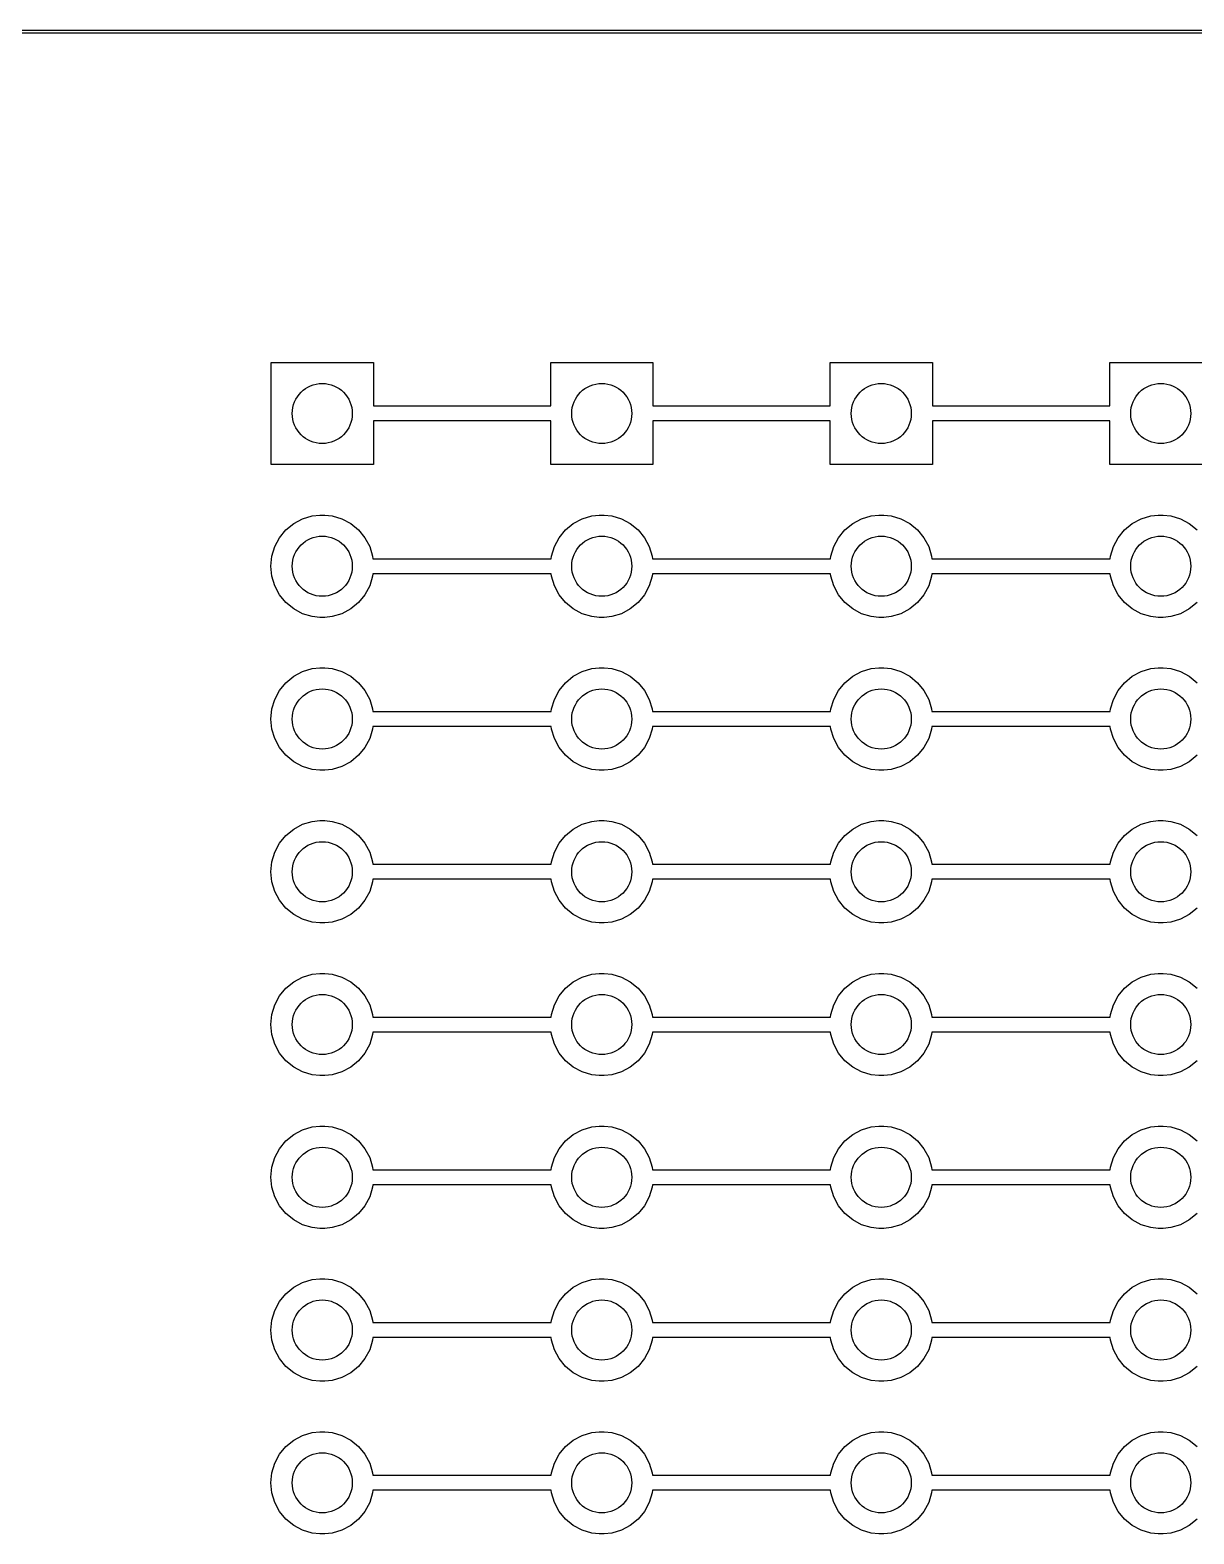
# Model space of a CAD drawing. Extents: x 47 to 146.1, y -90.2 to -39.3.
# Drawn here: x 108.17 to 127.53, y -64.35 to -39.34 of the extents above; entities that cross this region are included whole.
import ezdxf

# ---------------------------------------------------------------- set-up
doc = ezdxf.new("R2010")
doc.units = 0
doc.header["$MEASUREMENT"] = 0
doc.layers.add('BLACK', color=7, linetype='CONTINUOUS')

msp = doc.modelspace()

# ---------------------------------------------------------------- linework, layer by layer
at = {"layer": 'BLACK', "linetype": 'CONTINUOUS'}
for p, q in [((46.9912, -39.345), (146.049, -39.345)), ((146.025, -39.395), (47.015, -39.395)), ((112.18, -46.57), (112.18, -44.87)), ((112.18, -44.87), (113.88, -44.87)), ((113.88, -44.87), (113.88, -45.595)), ((116.83, -45.595), (116.83, -44.87)), ((116.83, -44.87), (118.53, -44.87)), ((118.53, -44.87), (118.53, -45.595)), ((121.48, -45.595), (121.48, -44.87)), ((121.48, -44.87), (123.18, -44.87)), ((123.18, -44.87), (123.18, -45.595)), ((126.13, -45.595), (126.13, -44.87)), ((126.13, -44.87), (127.83, -44.87)), ((113.88, -45.595), (116.83, -45.595)), ((118.53, -45.595), (121.48, -45.595)), ((123.18, -45.595), (126.13, -45.595)), ((116.83, -45.845), (113.88, -45.845)), ((113.88, -45.845), (113.88, -46.57)), ((116.83, -46.57), (116.83, -45.845)), ((121.48, -45.845), (118.53, -45.845)), ((118.53, -45.845), (118.53, -46.57)), ((121.48, -46.57), (121.48, -45.845)), ((126.13, -45.845), (123.18, -45.845)), ((123.18, -45.845), (123.18, -46.57)), ((126.13, -46.57), (126.13, -45.845)), ((113.88, -46.57), (112.18, -46.57)), ((118.53, -46.57), (116.83, -46.57)), ((123.18, -46.57), (121.48, -46.57)), ((127.83, -46.57), (126.13, -46.57)), ((112.555, -47.5498), (112.703, -47.4709)), ((112.703, -47.4709), (112.863, -47.4223)), ((112.863, -47.4223), (112.988, -47.41)), ((112.988, -47.41), (113.072, -47.41)), ((113.072, -47.41), (113.197, -47.4223)), ((113.197, -47.4223), (113.357, -47.4709)), ((113.357, -47.4709), (113.505, -47.5498)), ((117.205, -47.5498), (117.353, -47.4709)), ((117.353, -47.4709), (117.513, -47.4223)), ((117.513, -47.4223), (117.638, -47.41)), ((117.638, -47.41), (117.722, -47.41)), ((117.722, -47.41), (117.847, -47.4223)), ((117.847, -47.4223), (118.007, -47.4709)), ((118.007, -47.4709), (118.155, -47.5498)), ((121.855, -47.5498), (122.003, -47.4709)), ((122.003, -47.4709), (122.163, -47.4223)), ((122.163, -47.4223), (122.288, -47.41)), ((122.288, -47.41), (122.372, -47.41)), ((122.372, -47.41), (122.497, -47.4223)), ((122.497, -47.4223), (122.657, -47.4709)), ((122.657, -47.4709), (122.805, -47.5498)), ((126.505, -47.5498), (126.653, -47.4709)), ((126.653, -47.4709), (126.813, -47.4223)), ((126.813, -47.4223), (126.938, -47.41)), ((126.938, -47.41), (127.022, -47.41)), ((127.022, -47.41), (127.147, -47.4223)), ((127.147, -47.4223), (127.307, -47.4709)), ((127.307, -47.4709), (127.455, -47.5498)), ((112.32, -47.7855), (112.426, -47.6561)), ((112.426, -47.6561), (112.555, -47.5498)), ((113.505, -47.5498), (113.634, -47.6561)), ((113.634, -47.6561), (113.74, -47.7855)), ((116.97, -47.7855), (117.076, -47.6561)), ((117.076, -47.6561), (117.205, -47.5498)), ((118.155, -47.5498), (118.284, -47.6561)), ((118.284, -47.6561), (118.39, -47.7855)), ((121.62, -47.7855), (121.726, -47.6561)), ((121.726, -47.6561), (121.855, -47.5498)), ((122.805, -47.5498), (122.934, -47.6561)), ((122.934, -47.6561), (123.04, -47.7855)), ((126.27, -47.7855), (126.376, -47.6561)), ((126.376, -47.6561), (126.505, -47.5498)), ((127.455, -47.5498), (127.584, -47.6561)), ((112.192, -48.0934), (112.241, -47.9331)), ((112.241, -47.9331), (112.32, -47.7855)), ((113.74, -47.7855), (113.819, -47.9331)), ((113.819, -47.9331), (113.868, -48.0934)), ((116.842, -48.0934), (116.891, -47.9331)), ((116.891, -47.9331), (116.97, -47.7855)), ((118.39, -47.7855), (118.469, -47.9331)), ((118.469, -47.9331), (118.518, -48.0934)), ((121.492, -48.0934), (121.541, -47.9331)), ((121.541, -47.9331), (121.62, -47.7855)), ((123.04, -47.7855), (123.119, -47.9331)), ((123.119, -47.9331), (123.168, -48.0934)), ((126.142, -48.0934), (126.191, -47.9331)), ((126.191, -47.9331), (126.27, -47.7855)), ((112.176, -48.26), (112.192, -48.0934)), ((113.868, -48.0934), (113.872, -48.135)), ((113.872, -48.135), (116.838, -48.135)), ((116.838, -48.135), (116.842, -48.0934)), ((118.518, -48.0934), (118.522, -48.135)), ((118.522, -48.135), (121.488, -48.135)), ((121.488, -48.135), (121.492, -48.0934)), ((123.168, -48.0934), (123.172, -48.135)), ((123.172, -48.135), (126.138, -48.135)), ((126.138, -48.135), (126.142, -48.0934)), ((112.192, -48.4266), (112.176, -48.26)), ((112.241, -48.5869), (112.192, -48.4266)), ((113.868, -48.4266), (113.819, -48.5869)), ((113.872, -48.385), (113.868, -48.4266)), ((116.838, -48.385), (113.872, -48.385)), ((116.842, -48.4266), (116.838, -48.385)), ((116.891, -48.5869), (116.842, -48.4266)), ((118.518, -48.4266), (118.469, -48.5869)), ((118.522, -48.385), (118.518, -48.4266)), ((121.488, -48.385), (118.522, -48.385)), ((121.492, -48.4266), (121.488, -48.385)), ((121.541, -48.5869), (121.492, -48.4266)), ((123.168, -48.4266), (123.119, -48.5869)), ((123.172, -48.385), (123.168, -48.4266)), ((126.138, -48.385), (123.172, -48.385)), ((126.142, -48.4266), (126.138, -48.385)), ((126.191, -48.5869), (126.142, -48.4266)), ((112.32, -48.7345), (112.241, -48.5869)), ((112.426, -48.8639), (112.32, -48.7345)), ((113.74, -48.7345), (113.634, -48.8639)), ((113.819, -48.5869), (113.74, -48.7345)), ((116.97, -48.7345), (116.891, -48.5869)), ((117.076, -48.8639), (116.97, -48.7345)), ((118.39, -48.7345), (118.284, -48.8639)), ((118.469, -48.5869), (118.39, -48.7345)), ((121.62, -48.7345), (121.541, -48.5869)), ((121.726, -48.8639), (121.62, -48.7345)), ((123.04, -48.7345), (122.934, -48.8639)), ((123.119, -48.5869), (123.04, -48.7345)), ((126.27, -48.7345), (126.191, -48.5869)), ((126.376, -48.8639), (126.27, -48.7345)), ((112.555, -48.9702), (112.426, -48.8639)), ((112.703, -49.0491), (112.555, -48.9702)), ((113.505, -48.9702), (113.357, -49.0491)), ((113.634, -48.8639), (113.505, -48.9702)), ((117.205, -48.9702), (117.076, -48.8639)), ((117.353, -49.0491), (117.205, -48.9702)), ((118.155, -48.9702), (118.007, -49.0491)), ((118.284, -48.8639), (118.155, -48.9702)), ((121.855, -48.9702), (121.726, -48.8639)), ((122.003, -49.0491), (121.855, -48.9702)), ((122.805, -48.9702), (122.657, -49.0491)), ((122.934, -48.8639), (122.805, -48.9702)), ((126.505, -48.9702), (126.376, -48.8639)), ((126.653, -49.0491), (126.505, -48.9702)), ((127.455, -48.9702), (127.307, -49.0491)), ((127.584, -48.8639), (127.455, -48.9702)), ((112.863, -49.0977), (112.703, -49.0491)), ((112.988, -49.11), (112.863, -49.0977)), ((113.072, -49.11), (112.988, -49.11)), ((113.197, -49.0977), (113.072, -49.11)), ((113.357, -49.0491), (113.197, -49.0977)), ((117.513, -49.0977), (117.353, -49.0491)), ((117.638, -49.11), (117.513, -49.0977)), ((117.722, -49.11), (117.638, -49.11)), ((117.847, -49.0977), (117.722, -49.11)), ((118.007, -49.0491), (117.847, -49.0977)), ((122.163, -49.0977), (122.003, -49.0491)), ((122.288, -49.11), (122.163, -49.0977)), ((122.372, -49.11), (122.288, -49.11)), ((122.497, -49.0977), (122.372, -49.11)), ((122.657, -49.0491), (122.497, -49.0977)), ((126.813, -49.0977), (126.653, -49.0491)), ((126.938, -49.11), (126.813, -49.0977)), ((127.022, -49.11), (126.938, -49.11)), ((127.147, -49.0977), (127.022, -49.11)), ((127.307, -49.0491), (127.147, -49.0977)), ((112.703, -50.0109), (112.863, -49.9623)), ((112.863, -49.9623), (112.988, -49.95)), ((112.988, -49.95), (113.072, -49.95)), ((113.072, -49.95), (113.197, -49.9623)), ((113.197, -49.9623), (113.357, -50.0109)), ((117.353, -50.0109), (117.513, -49.9623)), ((117.513, -49.9623), (117.638, -49.95)), ((117.638, -49.95), (117.722, -49.95)), ((117.722, -49.95), (117.847, -49.9623)), ((117.847, -49.9623), (118.007, -50.0109)), ((122.003, -50.0109), (122.163, -49.9623)), ((122.163, -49.9623), (122.288, -49.95)), ((122.288, -49.95), (122.372, -49.95)), ((122.372, -49.95), (122.497, -49.9623)), ((122.497, -49.9623), (122.657, -50.0109)), ((126.653, -50.0109), (126.813, -49.9623)), ((126.813, -49.9623), (126.938, -49.95)), ((126.938, -49.95), (127.022, -49.95)), ((127.022, -49.95), (127.147, -49.9623)), ((127.147, -49.9623), (127.307, -50.0109)), ((112.32, -50.3255), (112.426, -50.1961)), ((112.426, -50.1961), (112.555, -50.0898)), ((112.555, -50.0898), (112.703, -50.0109)), ((113.357, -50.0109), (113.505, -50.0898)), ((113.505, -50.0898), (113.634, -50.1961)), ((113.634, -50.1961), (113.74, -50.3255)), ((116.97, -50.3255), (117.076, -50.1961)), ((117.076, -50.1961), (117.205, -50.0898)), ((117.205, -50.0898), (117.353, -50.0109)), ((118.007, -50.0109), (118.155, -50.0898)), ((118.155, -50.0898), (118.284, -50.1961)), ((118.284, -50.1961), (118.39, -50.3255)), ((121.62, -50.3255), (121.726, -50.1961)), ((121.726, -50.1961), (121.855, -50.0898)), ((121.855, -50.0898), (122.003, -50.0109)), ((122.657, -50.0109), (122.805, -50.0898)), ((122.805, -50.0898), (122.934, -50.1961)), ((122.934, -50.1961), (123.04, -50.3255)), ((126.27, -50.3255), (126.376, -50.1961)), ((126.376, -50.1961), (126.505, -50.0898)), ((126.505, -50.0898), (126.653, -50.0109)), ((127.307, -50.0109), (127.455, -50.0898)), ((127.455, -50.0898), (127.584, -50.1961)), ((112.192, -50.6334), (112.241, -50.4731)), ((112.241, -50.4731), (112.32, -50.3255)), ((113.74, -50.3255), (113.819, -50.4731)), ((113.819, -50.4731), (113.868, -50.6334)), ((116.842, -50.6334), (116.891, -50.4731)), ((116.891, -50.4731), (116.97, -50.3255)), ((118.39, -50.3255), (118.469, -50.4731)), ((118.469, -50.4731), (118.518, -50.6334)), ((121.492, -50.6334), (121.541, -50.4731)), ((121.541, -50.4731), (121.62, -50.3255)), ((123.04, -50.3255), (123.119, -50.4731)), ((123.119, -50.4731), (123.168, -50.6334)), ((126.142, -50.6334), (126.191, -50.4731)), ((126.191, -50.4731), (126.27, -50.3255)), ((112.176, -50.8), (112.192, -50.6334)), ((113.868, -50.6334), (113.872, -50.675)), ((113.872, -50.675), (116.838, -50.675)), ((116.838, -50.675), (116.842, -50.6334)), ((118.518, -50.6334), (118.522, -50.675)), ((118.522, -50.675), (121.488, -50.675)), ((121.488, -50.675), (121.492, -50.6334)), ((123.168, -50.6334), (123.172, -50.675)), ((123.172, -50.675), (126.138, -50.675)), ((126.138, -50.675), (126.142, -50.6334)), ((112.192, -50.9666), (112.176, -50.8)), ((112.241, -51.1269), (112.192, -50.9666)), ((113.868, -50.9666), (113.819, -51.1269)), ((113.872, -50.925), (113.868, -50.9666)), ((116.838, -50.925), (113.872, -50.925)), ((116.842, -50.9666), (116.838, -50.925)), ((116.891, -51.1269), (116.842, -50.9666)), ((118.518, -50.9666), (118.469, -51.1269)), ((118.522, -50.925), (118.518, -50.9666)), ((121.488, -50.925), (118.522, -50.925)), ((121.492, -50.9666), (121.488, -50.925)), ((121.541, -51.1269), (121.492, -50.9666)), ((123.168, -50.9666), (123.119, -51.1269)), ((123.172, -50.925), (123.168, -50.9666)), ((126.138, -50.925), (123.172, -50.925)), ((126.142, -50.9666), (126.138, -50.925)), ((126.191, -51.1269), (126.142, -50.9666)), ((112.32, -51.2745), (112.241, -51.1269)), ((113.819, -51.1269), (113.74, -51.2745)), ((116.97, -51.2745), (116.891, -51.1269)), ((118.469, -51.1269), (118.39, -51.2745)), ((121.62, -51.2745), (121.541, -51.1269)), ((123.119, -51.1269), (123.04, -51.2745)), ((126.27, -51.2745), (126.191, -51.1269)), ((112.426, -51.4039), (112.32, -51.2745)), ((112.555, -51.5102), (112.426, -51.4039)), ((112.703, -51.5891), (112.555, -51.5102)), ((113.505, -51.5102), (113.357, -51.5891)), ((113.634, -51.4039), (113.505, -51.5102)), ((113.74, -51.2745), (113.634, -51.4039)), ((117.076, -51.4039), (116.97, -51.2745)), ((117.205, -51.5102), (117.076, -51.4039)), ((117.353, -51.5891), (117.205, -51.5102)), ((118.155, -51.5102), (118.007, -51.5891)), ((118.284, -51.4039), (118.155, -51.5102)), ((118.39, -51.2745), (118.284, -51.4039)), ((121.726, -51.4039), (121.62, -51.2745)), ((121.855, -51.5102), (121.726, -51.4039)), ((122.003, -51.5891), (121.855, -51.5102)), ((122.805, -51.5102), (122.657, -51.5891)), ((122.934, -51.4039), (122.805, -51.5102)), ((123.04, -51.2745), (122.934, -51.4039)), ((126.376, -51.4039), (126.27, -51.2745)), ((126.505, -51.5102), (126.376, -51.4039)), ((126.653, -51.5891), (126.505, -51.5102)), ((127.455, -51.5102), (127.307, -51.5891)), ((127.584, -51.4039), (127.455, -51.5102)), ((112.863, -51.6377), (112.703, -51.5891)), ((112.988, -51.65), (112.863, -51.6377)), ((113.072, -51.65), (112.988, -51.65)), ((113.197, -51.6377), (113.072, -51.65)), ((113.357, -51.5891), (113.197, -51.6377)), ((117.513, -51.6377), (117.353, -51.5891)), ((117.638, -51.65), (117.513, -51.6377)), ((117.722, -51.65), (117.638, -51.65)), ((117.847, -51.6377), (117.722, -51.65)), ((118.007, -51.5891), (117.847, -51.6377)), ((122.163, -51.6377), (122.003, -51.5891)), ((122.288, -51.65), (122.163, -51.6377)), ((122.372, -51.65), (122.288, -51.65)), ((122.497, -51.6377), (122.372, -51.65)), ((122.657, -51.5891), (122.497, -51.6377)), ((126.813, -51.6377), (126.653, -51.5891)), ((126.938, -51.65), (126.813, -51.6377)), ((127.022, -51.65), (126.938, -51.65)), ((127.147, -51.6377), (127.022, -51.65)), ((127.307, -51.5891), (127.147, -51.6377)), ((112.703, -52.5509), (112.863, -52.5023)), ((112.863, -52.5023), (112.988, -52.49)), ((112.988, -52.49), (113.072, -52.49)), ((113.072, -52.49), (113.197, -52.5023)), ((113.197, -52.5023), (113.357, -52.5509)), ((117.353, -52.5509), (117.513, -52.5023)), ((117.513, -52.5023), (117.638, -52.49)), ((117.638, -52.49), (117.722, -52.49)), ((117.722, -52.49), (117.847, -52.5023)), ((117.847, -52.5023), (118.007, -52.5509)), ((122.003, -52.5509), (122.163, -52.5023)), ((122.163, -52.5023), (122.288, -52.49)), ((122.288, -52.49), (122.372, -52.49)), ((122.372, -52.49), (122.497, -52.5023)), ((122.497, -52.5023), (122.657, -52.5509)), ((126.653, -52.5509), (126.813, -52.5023)), ((126.813, -52.5023), (126.938, -52.49)), ((126.938, -52.49), (127.022, -52.49)), ((127.022, -52.49), (127.147, -52.5023)), ((127.147, -52.5023), (127.307, -52.5509)), ((112.32, -52.8655), (112.426, -52.7361)), ((112.426, -52.7361), (112.555, -52.6298)), ((112.555, -52.6298), (112.703, -52.5509)), ((113.357, -52.5509), (113.505, -52.6298)), ((113.505, -52.6298), (113.634, -52.7361)), ((113.634, -52.7361), (113.74, -52.8655)), ((116.97, -52.8655), (117.076, -52.7361)), ((117.076, -52.7361), (117.205, -52.6298)), ((117.205, -52.6298), (117.353, -52.5509)), ((118.007, -52.5509), (118.155, -52.6298)), ((118.155, -52.6298), (118.284, -52.7361)), ((118.284, -52.7361), (118.39, -52.8655)), ((121.62, -52.8655), (121.726, -52.7361)), ((121.726, -52.7361), (121.855, -52.6298)), ((121.855, -52.6298), (122.003, -52.5509)), ((122.657, -52.5509), (122.805, -52.6298)), ((122.805, -52.6298), (122.934, -52.7361)), ((122.934, -52.7361), (123.04, -52.8655)), ((126.27, -52.8655), (126.376, -52.7361)), ((126.376, -52.7361), (126.505, -52.6298)), ((126.505, -52.6298), (126.653, -52.5509)), ((127.307, -52.5509), (127.455, -52.6298)), ((127.455, -52.6298), (127.584, -52.7361)), ((112.241, -53.0131), (112.32, -52.8655)), ((113.74, -52.8655), (113.819, -53.0131)), ((116.891, -53.0131), (116.97, -52.8655)), ((118.39, -52.8655), (118.469, -53.0131)), ((121.541, -53.0131), (121.62, -52.8655)), ((123.04, -52.8655), (123.119, -53.0131)), ((126.191, -53.0131), (126.27, -52.8655)), ((112.176, -53.34), (112.192, -53.1734)), ((112.192, -53.1734), (112.241, -53.0131)), ((113.819, -53.0131), (113.868, -53.1734)), ((113.868, -53.1734), (113.872, -53.215)), ((113.872, -53.215), (116.838, -53.215)), ((116.838, -53.215), (116.842, -53.1734)), ((116.842, -53.1734), (116.891, -53.0131)), ((118.469, -53.0131), (118.518, -53.1734)), ((118.518, -53.1734), (118.522, -53.215)), ((118.522, -53.215), (121.488, -53.215)), ((121.488, -53.215), (121.492, -53.1734)), ((121.492, -53.1734), (121.541, -53.0131)), ((123.119, -53.0131), (123.168, -53.1734)), ((123.168, -53.1734), (123.172, -53.215)), ((123.172, -53.215), (126.138, -53.215)), ((126.138, -53.215), (126.142, -53.1734)), ((126.142, -53.1734), (126.191, -53.0131)), ((112.192, -53.5066), (112.176, -53.34)), ((112.241, -53.6669), (112.192, -53.5066)), ((113.868, -53.5066), (113.819, -53.6669)), ((113.872, -53.465), (113.868, -53.5066)), ((116.838, -53.465), (113.872, -53.465)), ((116.842, -53.5066), (116.838, -53.465)), ((116.891, -53.6669), (116.842, -53.5066)), ((118.518, -53.5066), (118.469, -53.6669)), ((118.522, -53.465), (118.518, -53.5066)), ((121.488, -53.465), (118.522, -53.465)), ((121.492, -53.5066), (121.488, -53.465)), ((121.541, -53.6669), (121.492, -53.5066)), ((123.168, -53.5066), (123.119, -53.6669)), ((123.172, -53.465), (123.168, -53.5066)), ((126.138, -53.465), (123.172, -53.465)), ((126.142, -53.5066), (126.138, -53.465)), ((126.191, -53.6669), (126.142, -53.5066)), ((112.32, -53.8145), (112.241, -53.6669)), ((113.819, -53.6669), (113.74, -53.8145)), ((116.97, -53.8145), (116.891, -53.6669)), ((118.469, -53.6669), (118.39, -53.8145)), ((121.62, -53.8145), (121.541, -53.6669)), ((123.119, -53.6669), (123.04, -53.8145)), ((126.27, -53.8145), (126.191, -53.6669)), ((112.426, -53.9439), (112.32, -53.8145)), ((112.555, -54.0502), (112.426, -53.9439)), ((113.634, -53.9439), (113.505, -54.0502)), ((113.74, -53.8145), (113.634, -53.9439)), ((117.076, -53.9439), (116.97, -53.8145)), ((117.205, -54.0502), (117.076, -53.9439)), ((118.284, -53.9439), (118.155, -54.0502)), ((118.39, -53.8145), (118.284, -53.9439)), ((121.726, -53.9439), (121.62, -53.8145)), ((121.855, -54.0502), (121.726, -53.9439)), ((122.934, -53.9439), (122.805, -54.0502)), ((123.04, -53.8145), (122.934, -53.9439)), ((126.376, -53.9439), (126.27, -53.8145)), ((126.505, -54.0502), (126.376, -53.9439)), ((127.584, -53.9439), (127.455, -54.0502)), ((112.703, -54.1291), (112.555, -54.0502)), ((112.863, -54.1777), (112.703, -54.1291)), ((112.988, -54.19), (112.863, -54.1777)), ((113.072, -54.19), (112.988, -54.19)), ((113.197, -54.1777), (113.072, -54.19)), ((113.357, -54.1291), (113.197, -54.1777)), ((113.505, -54.0502), (113.357, -54.1291)), ((117.353, -54.1291), (117.205, -54.0502)), ((117.513, -54.1777), (117.353, -54.1291)), ((117.638, -54.19), (117.513, -54.1777)), ((117.722, -54.19), (117.638, -54.19)), ((117.847, -54.1777), (117.722, -54.19)), ((118.007, -54.1291), (117.847, -54.1777)), ((118.155, -54.0502), (118.007, -54.1291)), ((122.003, -54.1291), (121.855, -54.0502)), ((122.163, -54.1777), (122.003, -54.1291)), ((122.288, -54.19), (122.163, -54.1777)), ((122.372, -54.19), (122.288, -54.19)), ((122.497, -54.1777), (122.372, -54.19)), ((122.657, -54.1291), (122.497, -54.1777)), ((122.805, -54.0502), (122.657, -54.1291)), ((126.653, -54.1291), (126.505, -54.0502)), ((126.813, -54.1777), (126.653, -54.1291)), ((126.938, -54.19), (126.813, -54.1777)), ((127.022, -54.19), (126.938, -54.19)), ((127.147, -54.1777), (127.022, -54.19)), ((127.307, -54.1291), (127.147, -54.1777)), ((127.455, -54.0502), (127.307, -54.1291)), ((112.426, -55.2761), (112.555, -55.1698)), ((112.555, -55.1698), (112.703, -55.0909)), ((112.703, -55.0909), (112.863, -55.0423)), ((112.863, -55.0423), (112.988, -55.03)), ((112.988, -55.03), (113.072, -55.03)), ((113.072, -55.03), (113.197, -55.0423)), ((113.197, -55.0423), (113.357, -55.0909)), ((113.357, -55.0909), (113.505, -55.1698)), ((113.505, -55.1698), (113.634, -55.2761)), ((117.076, -55.2761), (117.205, -55.1698)), ((117.205, -55.1698), (117.353, -55.0909)), ((117.353, -55.0909), (117.513, -55.0423)), ((117.513, -55.0423), (117.638, -55.03)), ((117.638, -55.03), (117.722, -55.03)), ((117.722, -55.03), (117.847, -55.0423)), ((117.847, -55.0423), (118.007, -55.0909)), ((118.007, -55.0909), (118.155, -55.1698)), ((118.155, -55.1698), (118.284, -55.2761)), ((121.726, -55.2761), (121.855, -55.1698)), ((121.855, -55.1698), (122.003, -55.0909)), ((122.003, -55.0909), (122.163, -55.0423)), ((122.163, -55.0423), (122.288, -55.03)), ((122.288, -55.03), (122.372, -55.03)), ((122.372, -55.03), (122.497, -55.0423)), ((122.497, -55.0423), (122.657, -55.0909)), ((122.657, -55.0909), (122.805, -55.1698)), ((122.805, -55.1698), (122.934, -55.2761)), ((126.376, -55.2761), (126.505, -55.1698)), ((126.505, -55.1698), (126.653, -55.0909)), ((126.653, -55.0909), (126.813, -55.0423)), ((126.813, -55.0423), (126.938, -55.03)), ((126.938, -55.03), (127.022, -55.03)), ((127.022, -55.03), (127.147, -55.0423)), ((127.147, -55.0423), (127.307, -55.0909)), ((127.307, -55.0909), (127.455, -55.1698)), ((127.455, -55.1698), (127.584, -55.2761)), ((112.241, -55.5531), (112.32, -55.4055)), ((112.32, -55.4055), (112.426, -55.2761)), ((113.634, -55.2761), (113.74, -55.4055)), ((113.74, -55.4055), (113.819, -55.5531)), ((116.891, -55.5531), (116.97, -55.4055)), ((116.97, -55.4055), (117.076, -55.2761)), ((118.284, -55.2761), (118.39, -55.4055)), ((118.39, -55.4055), (118.469, -55.5531)), ((121.541, -55.5531), (121.62, -55.4055)), ((121.62, -55.4055), (121.726, -55.2761)), ((122.934, -55.2761), (123.04, -55.4055)), ((123.04, -55.4055), (123.119, -55.5531)), ((126.191, -55.5531), (126.27, -55.4055)), ((126.27, -55.4055), (126.376, -55.2761)), ((112.176, -55.88), (112.192, -55.7134)), ((112.192, -55.7134), (112.241, -55.5531)), ((113.819, -55.5531), (113.868, -55.7134)), ((113.868, -55.7134), (113.872, -55.755)), ((113.872, -55.755), (116.838, -55.755)), ((116.838, -55.755), (116.842, -55.7134)), ((116.842, -55.7134), (116.891, -55.5531)), ((118.469, -55.5531), (118.518, -55.7134)), ((118.518, -55.7134), (118.522, -55.755)), ((118.522, -55.755), (121.488, -55.755)), ((121.488, -55.755), (121.492, -55.7134)), ((121.492, -55.7134), (121.541, -55.5531)), ((123.119, -55.5531), (123.168, -55.7134)), ((123.168, -55.7134), (123.172, -55.755)), ((123.172, -55.755), (126.138, -55.755)), ((126.138, -55.755), (126.142, -55.7134)), ((126.142, -55.7134), (126.191, -55.5531)), ((112.192, -56.0466), (112.176, -55.88)), ((113.872, -56.005), (113.868, -56.0466)), ((116.838, -56.005), (113.872, -56.005)), ((116.842, -56.0466), (116.838, -56.005)), ((118.522, -56.005), (118.518, -56.0466)), ((121.488, -56.005), (118.522, -56.005)), ((121.492, -56.0466), (121.488, -56.005)), ((123.172, -56.005), (123.168, -56.0466)), ((126.138, -56.005), (123.172, -56.005)), ((126.142, -56.0466), (126.138, -56.005)), ((112.241, -56.2069), (112.192, -56.0466)), ((112.32, -56.3545), (112.241, -56.2069)), ((113.819, -56.2069), (113.74, -56.3545)), ((113.868, -56.0466), (113.819, -56.2069)), ((116.891, -56.2069), (116.842, -56.0466)), ((116.97, -56.3545), (116.891, -56.2069)), ((118.469, -56.2069), (118.39, -56.3545)), ((118.518, -56.0466), (118.469, -56.2069)), ((121.541, -56.2069), (121.492, -56.0466)), ((121.62, -56.3545), (121.541, -56.2069)), ((123.119, -56.2069), (123.04, -56.3545)), ((123.168, -56.0466), (123.119, -56.2069)), ((126.191, -56.2069), (126.142, -56.0466)), ((126.27, -56.3545), (126.191, -56.2069)), ((112.426, -56.4839), (112.32, -56.3545)), ((112.555, -56.5902), (112.426, -56.4839)), ((113.634, -56.4839), (113.505, -56.5902)), ((113.74, -56.3545), (113.634, -56.4839)), ((117.076, -56.4839), (116.97, -56.3545)), ((117.205, -56.5902), (117.076, -56.4839)), ((118.284, -56.4839), (118.155, -56.5902)), ((118.39, -56.3545), (118.284, -56.4839)), ((121.726, -56.4839), (121.62, -56.3545)), ((121.855, -56.5902), (121.726, -56.4839)), ((122.934, -56.4839), (122.805, -56.5902)), ((123.04, -56.3545), (122.934, -56.4839)), ((126.376, -56.4839), (126.27, -56.3545)), ((126.505, -56.5902), (126.376, -56.4839)), ((127.584, -56.4839), (127.455, -56.5902)), ((112.703, -56.6691), (112.555, -56.5902)), ((112.863, -56.7177), (112.703, -56.6691)), ((112.988, -56.73), (112.863, -56.7177)), ((113.072, -56.73), (112.988, -56.73)), ((113.197, -56.7177), (113.072, -56.73)), ((113.357, -56.6691), (113.197, -56.7177)), ((113.505, -56.5902), (113.357, -56.6691)), ((117.353, -56.6691), (117.205, -56.5902)), ((117.513, -56.7177), (117.353, -56.6691)), ((117.638, -56.73), (117.513, -56.7177)), ((117.722, -56.73), (117.638, -56.73)), ((117.847, -56.7177), (117.722, -56.73)), ((118.007, -56.6691), (117.847, -56.7177)), ((118.155, -56.5902), (118.007, -56.6691)), ((122.003, -56.6691), (121.855, -56.5902)), ((122.163, -56.7177), (122.003, -56.6691)), ((122.288, -56.73), (122.163, -56.7177)), ((122.372, -56.73), (122.288, -56.73)), ((122.497, -56.7177), (122.372, -56.73)), ((122.657, -56.6691), (122.497, -56.7177)), ((122.805, -56.5902), (122.657, -56.6691)), ((126.653, -56.6691), (126.505, -56.5902)), ((126.813, -56.7177), (126.653, -56.6691)), ((126.938, -56.73), (126.813, -56.7177)), ((127.022, -56.73), (126.938, -56.73)), ((127.147, -56.7177), (127.022, -56.73)), ((127.307, -56.6691), (127.147, -56.7177)), ((127.455, -56.5902), (127.307, -56.6691)), ((112.426, -57.8161), (112.555, -57.7098)), ((112.555, -57.7098), (112.703, -57.6309)), ((112.703, -57.6309), (112.863, -57.5823)), ((112.863, -57.5823), (112.988, -57.57)), ((112.988, -57.57), (113.072, -57.57)), ((113.072, -57.57), (113.197, -57.5823)), ((113.197, -57.5823), (113.357, -57.6309)), ((113.357, -57.6309), (113.505, -57.7098)), ((113.505, -57.7098), (113.634, -57.8161)), ((117.076, -57.8161), (117.205, -57.7098)), ((117.205, -57.7098), (117.353, -57.6309)), ((117.353, -57.6309), (117.513, -57.5823)), ((117.513, -57.5823), (117.638, -57.57)), ((117.638, -57.57), (117.722, -57.57)), ((117.722, -57.57), (117.847, -57.5823)), ((117.847, -57.5823), (118.007, -57.6309)), ((118.007, -57.6309), (118.155, -57.7098)), ((118.155, -57.7098), (118.284, -57.8161)), ((121.726, -57.8161), (121.855, -57.7098)), ((121.855, -57.7098), (122.003, -57.6309)), ((122.003, -57.6309), (122.163, -57.5823)), ((122.163, -57.5823), (122.288, -57.57)), ((122.288, -57.57), (122.372, -57.57)), ((122.372, -57.57), (122.497, -57.5823)), ((122.497, -57.5823), (122.657, -57.6309)), ((122.657, -57.6309), (122.805, -57.7098)), ((122.805, -57.7098), (122.934, -57.8161)), ((126.376, -57.8161), (126.505, -57.7098)), ((126.505, -57.7098), (126.653, -57.6309)), ((126.653, -57.6309), (126.813, -57.5823)), ((126.813, -57.5823), (126.938, -57.57)), ((126.938, -57.57), (127.022, -57.57)), ((127.022, -57.57), (127.147, -57.5823)), ((127.147, -57.5823), (127.307, -57.6309)), ((127.307, -57.6309), (127.455, -57.7098)), ((127.455, -57.7098), (127.584, -57.8161)), ((112.241, -58.0931), (112.32, -57.9455)), ((112.32, -57.9455), (112.426, -57.8161)), ((113.634, -57.8161), (113.74, -57.9455)), ((113.74, -57.9455), (113.819, -58.0931)), ((116.891, -58.0931), (116.97, -57.9455)), ((116.97, -57.9455), (117.076, -57.8161)), ((118.284, -57.8161), (118.39, -57.9455)), ((118.39, -57.9455), (118.469, -58.0931)), ((121.541, -58.0931), (121.62, -57.9455)), ((121.62, -57.9455), (121.726, -57.8161)), ((122.934, -57.8161), (123.04, -57.9455)), ((123.04, -57.9455), (123.119, -58.0931)), ((126.191, -58.0931), (126.27, -57.9455)), ((126.27, -57.9455), (126.376, -57.8161)), ((112.176, -58.42), (112.192, -58.2534)), ((112.192, -58.2534), (112.241, -58.0931)), ((113.819, -58.0931), (113.868, -58.2534)), ((113.868, -58.2534), (113.872, -58.295)), ((116.838, -58.295), (116.842, -58.2534)), ((116.842, -58.2534), (116.891, -58.0931)), ((118.469, -58.0931), (118.518, -58.2534)), ((118.518, -58.2534), (118.522, -58.295)), ((121.488, -58.295), (121.492, -58.2534)), ((121.492, -58.2534), (121.541, -58.0931)), ((123.119, -58.0931), (123.168, -58.2534)), ((123.168, -58.2534), (123.172, -58.295)), ((126.138, -58.295), (126.142, -58.2534)), ((126.142, -58.2534), (126.191, -58.0931)), ((112.192, -58.5866), (112.176, -58.42)), ((113.872, -58.295), (116.838, -58.295)), ((118.522, -58.295), (121.488, -58.295)), ((123.172, -58.295), (126.138, -58.295)), ((112.241, -58.7469), (112.192, -58.5866)), ((112.32, -58.8945), (112.241, -58.7469)), ((113.819, -58.7469), (113.74, -58.8945)), ((113.868, -58.5866), (113.819, -58.7469)), ((113.872, -58.545), (113.868, -58.5866)), ((116.838, -58.545), (113.872, -58.545)), ((116.842, -58.5866), (116.838, -58.545)), ((116.891, -58.7469), (116.842, -58.5866)), ((116.97, -58.8945), (116.891, -58.7469)), ((118.469, -58.7469), (118.39, -58.8945)), ((118.518, -58.5866), (118.469, -58.7469)), ((118.522, -58.545), (118.518, -58.5866)), ((121.488, -58.545), (118.522, -58.545)), ((121.492, -58.5866), (121.488, -58.545)), ((121.541, -58.7469), (121.492, -58.5866)), ((121.62, -58.8945), (121.541, -58.7469)), ((123.119, -58.7469), (123.04, -58.8945)), ((123.168, -58.5866), (123.119, -58.7469)), ((123.172, -58.545), (123.168, -58.5866)), ((126.138, -58.545), (123.172, -58.545)), ((126.142, -58.5866), (126.138, -58.545)), ((126.191, -58.7469), (126.142, -58.5866)), ((126.27, -58.8945), (126.191, -58.7469)), ((112.426, -59.0239), (112.32, -58.8945)), ((113.74, -58.8945), (113.634, -59.0239)), ((117.076, -59.0239), (116.97, -58.8945)), ((118.39, -58.8945), (118.284, -59.0239)), ((121.726, -59.0239), (121.62, -58.8945)), ((123.04, -58.8945), (122.934, -59.0239)), ((126.376, -59.0239), (126.27, -58.8945)), ((112.555, -59.1302), (112.426, -59.0239)), ((112.703, -59.2091), (112.555, -59.1302)), ((112.863, -59.2577), (112.703, -59.2091)), ((112.988, -59.27), (112.863, -59.2577)), ((113.197, -59.2577), (113.072, -59.27)), ((113.357, -59.2091), (113.197, -59.2577)), ((113.505, -59.1302), (113.357, -59.2091)), ((113.634, -59.0239), (113.505, -59.1302)), ((117.205, -59.1302), (117.076, -59.0239)), ((117.353, -59.2091), (117.205, -59.1302)), ((117.513, -59.2577), (117.353, -59.2091)), ((117.638, -59.27), (117.513, -59.2577)), ((117.847, -59.2577), (117.722, -59.27)), ((118.007, -59.2091), (117.847, -59.2577)), ((118.155, -59.1302), (118.007, -59.2091)), ((118.284, -59.0239), (118.155, -59.1302)), ((121.855, -59.1302), (121.726, -59.0239)), ((122.003, -59.2091), (121.855, -59.1302)), ((122.163, -59.2577), (122.003, -59.2091)), ((122.288, -59.27), (122.163, -59.2577)), ((122.497, -59.2577), (122.372, -59.27)), ((122.657, -59.2091), (122.497, -59.2577)), ((122.805, -59.1302), (122.657, -59.2091)), ((122.934, -59.0239), (122.805, -59.1302)), ((126.505, -59.1302), (126.376, -59.0239)), ((126.653, -59.2091), (126.505, -59.1302)), ((126.813, -59.2577), (126.653, -59.2091)), ((126.938, -59.27), (126.813, -59.2577)), ((127.147, -59.2577), (127.022, -59.27)), ((127.307, -59.2091), (127.147, -59.2577)), ((127.455, -59.1302), (127.307, -59.2091)), ((127.584, -59.0239), (127.455, -59.1302)), ((113.072, -59.27), (112.988, -59.27)), ((117.722, -59.27), (117.638, -59.27)), ((122.372, -59.27), (122.288, -59.27)), ((127.022, -59.27), (126.938, -59.27)), ((112.426, -60.3561), (112.555, -60.2498)), ((112.555, -60.2498), (112.703, -60.1709)), ((112.703, -60.1709), (112.863, -60.1223)), ((112.863, -60.1223), (112.988, -60.11)), ((112.988, -60.11), (113.072, -60.11)), ((113.072, -60.11), (113.197, -60.1223)), ((113.197, -60.1223), (113.357, -60.1709)), ((113.357, -60.1709), (113.505, -60.2498)), ((113.505, -60.2498), (113.634, -60.3561)), ((117.076, -60.3561), (117.205, -60.2498)), ((117.205, -60.2498), (117.353, -60.1709)), ((117.353, -60.1709), (117.513, -60.1223)), ((117.513, -60.1223), (117.638, -60.11)), ((117.638, -60.11), (117.722, -60.11)), ((117.722, -60.11), (117.847, -60.1223)), ((117.847, -60.1223), (118.007, -60.1709)), ((118.007, -60.1709), (118.155, -60.2498)), ((118.155, -60.2498), (118.284, -60.3561)), ((121.726, -60.3561), (121.855, -60.2498)), ((121.855, -60.2498), (122.003, -60.1709)), ((122.003, -60.1709), (122.163, -60.1223)), ((122.163, -60.1223), (122.288, -60.11)), ((122.288, -60.11), (122.372, -60.11)), ((122.372, -60.11), (122.497, -60.1223)), ((122.497, -60.1223), (122.657, -60.1709)), ((122.657, -60.1709), (122.805, -60.2498)), ((122.805, -60.2498), (122.934, -60.3561)), ((126.376, -60.3561), (126.505, -60.2498)), ((126.505, -60.2498), (126.653, -60.1709)), ((126.653, -60.1709), (126.813, -60.1223)), ((126.813, -60.1223), (126.938, -60.11)), ((126.938, -60.11), (127.022, -60.11)), ((127.022, -60.11), (127.147, -60.1223)), ((127.147, -60.1223), (127.307, -60.1709)), ((127.307, -60.1709), (127.455, -60.2498)), ((127.455, -60.2498), (127.584, -60.3561)), ((112.241, -60.6331), (112.32, -60.4855)), ((112.32, -60.4855), (112.426, -60.3561)), ((113.634, -60.3561), (113.74, -60.4855)), ((113.74, -60.4855), (113.819, -60.6331)), ((116.891, -60.6331), (116.97, -60.4855)), ((116.97, -60.4855), (117.076, -60.3561)), ((118.284, -60.3561), (118.39, -60.4855)), ((118.39, -60.4855), (118.469, -60.6331)), ((121.541, -60.6331), (121.62, -60.4855)), ((121.62, -60.4855), (121.726, -60.3561)), ((122.934, -60.3561), (123.04, -60.4855)), ((123.04, -60.4855), (123.119, -60.6331)), ((126.191, -60.6331), (126.27, -60.4855)), ((126.27, -60.4855), (126.376, -60.3561)), ((112.192, -60.7934), (112.241, -60.6331)), ((113.819, -60.6331), (113.868, -60.7934)), ((116.842, -60.7934), (116.891, -60.6331)), ((118.469, -60.6331), (118.518, -60.7934)), ((121.492, -60.7934), (121.541, -60.6331)), ((123.119, -60.6331), (123.168, -60.7934)), ((126.142, -60.7934), (126.191, -60.6331)), ((112.176, -60.96), (112.192, -60.7934)), ((112.192, -61.1266), (112.176, -60.96)), ((113.868, -60.7934), (113.872, -60.835)), ((113.872, -60.835), (116.838, -60.835)), ((116.838, -60.835), (116.842, -60.7934)), ((118.518, -60.7934), (118.522, -60.835)), ((118.522, -60.835), (121.488, -60.835)), ((121.488, -60.835), (121.492, -60.7934)), ((123.168, -60.7934), (123.172, -60.835)), ((123.172, -60.835), (126.138, -60.835)), ((126.138, -60.835), (126.142, -60.7934)), ((112.241, -61.2869), (112.192, -61.1266)), ((113.868, -61.1266), (113.819, -61.2869)), ((113.872, -61.085), (113.868, -61.1266)), ((116.838, -61.085), (113.872, -61.085)), ((116.842, -61.1266), (116.838, -61.085)), ((116.891, -61.2869), (116.842, -61.1266)), ((118.518, -61.1266), (118.469, -61.2869)), ((118.522, -61.085), (118.518, -61.1266)), ((121.488, -61.085), (118.522, -61.085)), ((121.492, -61.1266), (121.488, -61.085)), ((121.541, -61.2869), (121.492, -61.1266)), ((123.168, -61.1266), (123.119, -61.2869)), ((123.172, -61.085), (123.168, -61.1266)), ((126.138, -61.085), (123.172, -61.085)), ((126.142, -61.1266), (126.138, -61.085)), ((126.191, -61.2869), (126.142, -61.1266)), ((112.32, -61.4345), (112.241, -61.2869)), ((112.426, -61.5639), (112.32, -61.4345)), ((113.74, -61.4345), (113.634, -61.5639)), ((113.819, -61.2869), (113.74, -61.4345)), ((116.97, -61.4345), (116.891, -61.2869)), ((117.076, -61.5639), (116.97, -61.4345)), ((118.39, -61.4345), (118.284, -61.5639)), ((118.469, -61.2869), (118.39, -61.4345)), ((121.62, -61.4345), (121.541, -61.2869)), ((121.726, -61.5639), (121.62, -61.4345)), ((123.04, -61.4345), (122.934, -61.5639)), ((123.119, -61.2869), (123.04, -61.4345)), ((126.27, -61.4345), (126.191, -61.2869)), ((126.376, -61.5639), (126.27, -61.4345)), ((112.555, -61.6702), (112.426, -61.5639)), ((112.703, -61.7491), (112.555, -61.6702)), ((112.863, -61.7977), (112.703, -61.7491)), ((113.357, -61.7491), (113.197, -61.7977)), ((113.505, -61.6702), (113.357, -61.7491)), ((113.634, -61.5639), (113.505, -61.6702)), ((117.205, -61.6702), (117.076, -61.5639)), ((117.353, -61.7491), (117.205, -61.6702)), ((117.513, -61.7977), (117.353, -61.7491)), ((118.007, -61.7491), (117.847, -61.7977)), ((118.155, -61.6702), (118.007, -61.7491)), ((118.284, -61.5639), (118.155, -61.6702)), ((121.855, -61.6702), (121.726, -61.5639)), ((122.003, -61.7491), (121.855, -61.6702)), ((122.163, -61.7977), (122.003, -61.7491)), ((122.657, -61.7491), (122.497, -61.7977)), ((122.805, -61.6702), (122.657, -61.7491)), ((122.934, -61.5639), (122.805, -61.6702)), ((126.505, -61.6702), (126.376, -61.5639)), ((126.653, -61.7491), (126.505, -61.6702)), ((126.813, -61.7977), (126.653, -61.7491)), ((127.307, -61.7491), (127.147, -61.7977)), ((127.455, -61.6702), (127.307, -61.7491)), ((127.584, -61.5639), (127.455, -61.6702)), ((112.988, -61.81), (112.863, -61.7977)), ((113.072, -61.81), (112.988, -61.81)), ((113.197, -61.7977), (113.072, -61.81)), ((117.638, -61.81), (117.513, -61.7977)), ((117.722, -61.81), (117.638, -61.81)), ((117.847, -61.7977), (117.722, -61.81)), ((122.288, -61.81), (122.163, -61.7977)), ((122.372, -61.81), (122.288, -61.81)), ((122.497, -61.7977), (122.372, -61.81)), ((126.938, -61.81), (126.813, -61.7977)), ((127.022, -61.81), (126.938, -61.81)), ((127.147, -61.7977), (127.022, -61.81)), ((112.555, -62.7898), (112.703, -62.7109)), ((112.703, -62.7109), (112.863, -62.6623)), ((112.863, -62.6623), (112.988, -62.65)), ((112.988, -62.65), (113.072, -62.65)), ((113.072, -62.65), (113.197, -62.6623)), ((113.197, -62.6623), (113.357, -62.7109)), ((113.357, -62.7109), (113.505, -62.7898)), ((117.205, -62.7898), (117.353, -62.7109)), ((117.353, -62.7109), (117.513, -62.6623)), ((117.513, -62.6623), (117.638, -62.65)), ((117.638, -62.65), (117.722, -62.65)), ((117.722, -62.65), (117.847, -62.6623)), ((117.847, -62.6623), (118.007, -62.7109)), ((118.007, -62.7109), (118.155, -62.7898)), ((121.855, -62.7898), (122.003, -62.7109)), ((122.003, -62.7109), (122.163, -62.6623)), ((122.163, -62.6623), (122.288, -62.65)), ((122.288, -62.65), (122.372, -62.65)), ((122.372, -62.65), (122.497, -62.6623)), ((122.497, -62.6623), (122.657, -62.7109)), ((122.657, -62.7109), (122.805, -62.7898)), ((126.505, -62.7898), (126.653, -62.7109)), ((126.653, -62.7109), (126.813, -62.6623)), ((126.813, -62.6623), (126.938, -62.65)), ((126.938, -62.65), (127.022, -62.65)), ((127.022, -62.65), (127.147, -62.6623)), ((127.147, -62.6623), (127.307, -62.7109)), ((127.307, -62.7109), (127.455, -62.7898)), ((112.32, -63.0255), (112.426, -62.8961)), ((112.426, -62.8961), (112.555, -62.7898)), ((113.505, -62.7898), (113.634, -62.8961)), ((113.634, -62.8961), (113.74, -63.0255)), ((116.97, -63.0255), (117.076, -62.8961)), ((117.076, -62.8961), (117.205, -62.7898)), ((118.155, -62.7898), (118.284, -62.8961)), ((118.284, -62.8961), (118.39, -63.0255)), ((121.62, -63.0255), (121.726, -62.8961)), ((121.726, -62.8961), (121.855, -62.7898)), ((122.805, -62.7898), (122.934, -62.8961)), ((122.934, -62.8961), (123.04, -63.0255)), ((126.27, -63.0255), (126.376, -62.8961)), ((126.376, -62.8961), (126.505, -62.7898)), ((127.455, -62.7898), (127.584, -62.8961)), ((112.192, -63.3334), (112.241, -63.1731)), ((112.241, -63.1731), (112.32, -63.0255)), ((113.74, -63.0255), (113.819, -63.1731)), ((113.819, -63.1731), (113.868, -63.3334)), ((116.842, -63.3334), (116.891, -63.1731)), ((116.891, -63.1731), (116.97, -63.0255)), ((118.39, -63.0255), (118.469, -63.1731)), ((118.469, -63.1731), (118.518, -63.3334)), ((121.492, -63.3334), (121.541, -63.1731)), ((121.541, -63.1731), (121.62, -63.0255)), ((123.04, -63.0255), (123.119, -63.1731)), ((123.119, -63.1731), (123.168, -63.3334)), ((126.142, -63.3334), (126.191, -63.1731)), ((126.191, -63.1731), (126.27, -63.0255)), ((112.176, -63.5), (112.192, -63.3334)), ((112.192, -63.6666), (112.176, -63.5)), ((113.868, -63.3334), (113.872, -63.375)), ((113.872, -63.375), (116.838, -63.375)), ((116.838, -63.375), (116.842, -63.3334)), ((118.518, -63.3334), (118.522, -63.375)), ((118.522, -63.375), (121.488, -63.375)), ((121.488, -63.375), (121.492, -63.3334)), ((123.168, -63.3334), (123.172, -63.375)), ((123.172, -63.375), (126.138, -63.375)), ((126.138, -63.375), (126.142, -63.3334)), ((112.241, -63.8269), (112.192, -63.6666)), ((113.868, -63.6666), (113.819, -63.8269)), ((113.872, -63.625), (113.868, -63.6666)), ((116.838, -63.625), (113.872, -63.625)), ((116.842, -63.6666), (116.838, -63.625)), ((116.891, -63.8269), (116.842, -63.6666)), ((118.518, -63.6666), (118.469, -63.8269)), ((118.522, -63.625), (118.518, -63.6666)), ((121.488, -63.625), (118.522, -63.625)), ((121.492, -63.6666), (121.488, -63.625)), ((121.541, -63.8269), (121.492, -63.6666)), ((123.168, -63.6666), (123.119, -63.8269)), ((123.172, -63.625), (123.168, -63.6666)), ((126.138, -63.625), (123.172, -63.625)), ((126.142, -63.6666), (126.138, -63.625)), ((126.191, -63.8269), (126.142, -63.6666)), ((112.32, -63.9745), (112.241, -63.8269)), ((112.426, -64.1039), (112.32, -63.9745)), ((113.74, -63.9745), (113.634, -64.1039)), ((113.819, -63.8269), (113.74, -63.9745)), ((116.97, -63.9745), (116.891, -63.8269)), ((117.076, -64.1039), (116.97, -63.9745)), ((118.39, -63.9745), (118.284, -64.1039)), ((118.469, -63.8269), (118.39, -63.9745)), ((121.62, -63.9745), (121.541, -63.8269)), ((121.726, -64.1039), (121.62, -63.9745)), ((123.04, -63.9745), (122.934, -64.1039)), ((123.119, -63.8269), (123.04, -63.9745)), ((126.27, -63.9745), (126.191, -63.8269)), ((126.376, -64.1039), (126.27, -63.9745)), ((112.555, -64.2102), (112.426, -64.1039)), ((112.703, -64.2891), (112.555, -64.2102)), ((113.505, -64.2102), (113.357, -64.2891)), ((113.634, -64.1039), (113.505, -64.2102)), ((117.205, -64.2102), (117.076, -64.1039)), ((117.353, -64.2891), (117.205, -64.2102)), ((118.155, -64.2102), (118.007, -64.2891)), ((118.284, -64.1039), (118.155, -64.2102)), ((121.855, -64.2102), (121.726, -64.1039)), ((122.003, -64.2891), (121.855, -64.2102)), ((122.805, -64.2102), (122.657, -64.2891)), ((122.934, -64.1039), (122.805, -64.2102)), ((126.505, -64.2102), (126.376, -64.1039)), ((126.653, -64.2891), (126.505, -64.2102)), ((127.455, -64.2102), (127.307, -64.2891)), ((127.584, -64.1039), (127.455, -64.2102)), ((112.863, -64.3377), (112.703, -64.2891)), ((112.988, -64.35), (112.863, -64.3377)), ((113.072, -64.35), (112.988, -64.35)), ((113.197, -64.3377), (113.072, -64.35)), ((113.357, -64.2891), (113.197, -64.3377)), ((117.513, -64.3377), (117.353, -64.2891)), ((117.638, -64.35), (117.513, -64.3377)), ((117.722, -64.35), (117.638, -64.35)), ((117.847, -64.3377), (117.722, -64.35)), ((118.007, -64.2891), (117.847, -64.3377)), ((122.163, -64.3377), (122.003, -64.2891)), ((122.288, -64.35), (122.163, -64.3377)), ((122.372, -64.35), (122.288, -64.35)), ((122.497, -64.3377), (122.372, -64.35)), ((122.657, -64.2891), (122.497, -64.3377)), ((126.813, -64.3377), (126.653, -64.2891)), ((126.938, -64.35), (126.813, -64.3377)), ((127.022, -64.35), (126.938, -64.35)), ((127.147, -64.3377), (127.022, -64.35)), ((127.307, -64.2891), (127.147, -64.3377))]:
    msp.add_line(p, q, dxfattribs=at)
at = {"layer": 'BLACK'}
for centre in [(113.03, -45.72), (113.03, -45.72), (117.68, -45.72), (117.68, -45.72), (122.33, -45.72), (122.33, -45.72), (126.98, -45.72), (126.98, -45.72), (113.03, -48.26), (113.03, -48.26), (117.68, -48.26), (117.68, -48.26), (122.33, -48.26), (122.33, -48.26), (126.98, -48.26), (126.98, -48.26), (113.03, -50.8), (113.03, -50.8), (117.68, -50.8), (117.68, -50.8), (122.33, -50.8), (122.33, -50.8), (126.98, -50.8), (126.98, -50.8), (113.03, -53.34), (113.03, -53.34), (117.68, -53.34), (117.68, -53.34), (122.33, -53.34), (122.33, -53.34), (126.98, -53.34), (126.98, -53.34), (113.03, -55.88), (113.03, -55.88), (117.68, -55.88), (117.68, -55.88), (122.33, -55.88), (122.33, -55.88), (126.98, -55.88), (126.98, -55.88), (113.03, -58.42), (113.03, -58.42), (117.68, -58.42), (117.68, -58.42), (122.33, -58.42), (122.33, -58.42), (126.98, -58.42), (126.98, -58.42), (113.03, -60.96), (113.03, -60.96), (117.68, -60.96), (117.68, -60.96), (122.33, -60.96), (122.33, -60.96), (126.98, -60.96), (126.98, -60.96), (113.03, -63.5), (113.03, -63.5), (117.68, -63.5), (117.68, -63.5), (122.33, -63.5), (122.33, -63.5), (126.98, -63.5), (126.98, -63.5)]:
    msp.add_circle(centre, 0.5, dxfattribs=at)

doc.saveas('drawing.dxf')
